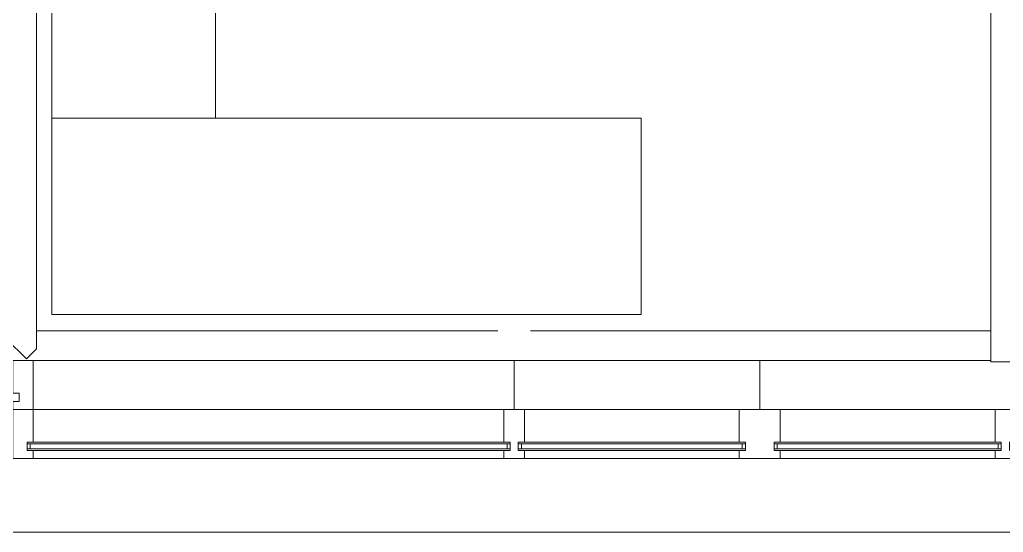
# Model space of a CAD drawing. Header units: inches. Extents: x 1 to 4637, y -664 to 702.
# Drawn here: x 2307.6 to 2427.8, y -663.6 to -601 of the extents above; entities that cross this region are included whole.
import ezdxf

# ---------------------------------------------------------------- set-up
doc = ezdxf.new("R2010")
doc.units = ezdxf.units.IN
doc.header["$MEASUREMENT"] = 0
for name, color, linetype, lineweight in [('B-BASE', 7, 'Continuous', 9), ('I-FURN', 30, 'Continuous', 9), ('I-WALL', 2, 'Continuous', 9), ('NABCA_dwg', 8, 'Continuous', 9), ('NB-WIND-EXT', 7, 'Continuous', 9), ('NB-WIND-MULL', 7, 'Continuous', 9), ('NB-WIND-SILL', 7, 'Continuous', 9)]:
    doc.layers.add(name, color=color, linetype=linetype, lineweight=lineweight)

# ---------------------------------------------------------------- blocks, each defined once
blk = doc.blocks.new('Desk - Group 3 - No Side Chairs-V19-New Construction - Tel_Data_Elec Plan')
at = {"layer": 'I-FURN'}
for p, q in [((0, 0), (0, -48)), ((20, -48), (20, 0)), ((72, -48), (0, -48)), ((0, -48), (0, -72)), ((0, -48), (20, -48)), ((72, -72), (72, -48)), ((0, -72), (72, -72))]:
    blk.add_line(p, q, dxfattribs=at)
blk = doc.blocks.new('NABCA_dwg_MA-2900-8th-120718_dwg-2391440-New Construction - Test Fit Plan-2421454-New Construction - Tel_Data_Elec Plan')
at = {"layer": 'B-BASE', "flags": 128}
blk.add_lwpolyline([(-5935.21, -3896.6), (-5935.21, -3904.1), (-8374.21, -3904.1), (-8374.21, -2881.08), (-8378.21, -2881.08), (-8378.21, -2538.1), (-5818.21, -2538.1), (-5818.21, -2548.1)], dxfattribs=at)
at = {"layer": 'NB-WIND-EXT'}
for p, q in [((-7033.7, -3893.3), (-7092.7, -3893.3)), ((-7092.32, -3893.3), (-7092.32, -3893.9)), ((-7033.7, -3893.1), (-7091.95, -3893.1)), ((-7034.08, -3893.3), (-7034.08, -3893.9)), ((-7004.95, -3893.1), (-7032.7, -3893.1)), ((-7004.95, -3893.3), (-7032.7, -3893.3)), ((-7032.32, -3893.3), (-7032.32, -3893.9)), ((-7005.33, -3893.3), (-7005.33, -3893.9)), ((-7001.45, -3893.1), (-6973.7, -3893.1)), ((-7001.45, -3893.3), (-6973.7, -3893.3)), ((-7001.07, -3893.3), (-7001.07, -3893.9)), ((-6974.08, -3893.3), (-6974.08, -3893.9)), ((-7033.7, -3893.9), (-7092.7, -3893.9)), ((-7033.7, -3894.1), (-7091.95, -3894.1)), ((-7004.95, -3893.9), (-7032.7, -3893.9)), ((-7004.95, -3894.1), (-7032.7, -3894.1)), ((-7001.45, -3893.9), (-6973.7, -3893.9)), ((-7001.45, -3894.1), (-6973.7, -3894.1))]:
    blk.add_line(p, q, dxfattribs=at)
at = {"layer": 'NB-WIND-MULL', "flags": 128}
for points in [[(-7094.45, -3889.1), (-7094.45, -3888.1), (-7093.7, -3888.1), (-7093.7, -3887.1), (-7094.45, -3887.1), (-7094.45, -3883.1), (-7091.95, -3883.1), (-7091.95, -3889.1)], [(-7091.95, -3895.1), (-7091.95, -3894.1), (-7092.7, -3894.1), (-7092.7, -3893.1), (-7091.95, -3893.1), (-7091.95, -3889.1), (-7094.45, -3889.1), (-7094.45, -3895.1)], [(-7032.7, -3893.1), (-7032.7, -3894.1), (-7031.95, -3894.1), (-7031.95, -3895.1), (-7034.45, -3895.1), (-7034.45, -3894.1), (-7033.7, -3894.1), (-7033.7, -3893.1), (-7034.45, -3893.1), (-7034.45, -3889.1), (-7031.95, -3889.1), (-7031.95, -3893.1)], [(-6973.7, -3893.1), (-6973.7, -3894.1), (-6974.45, -3894.1), (-6974.45, -3895.1), (-6971.95, -3895.1), (-6971.95, -3894.1), (-6972.7, -3894.1), (-6972.7, -3893.1), (-6971.95, -3893.1), (-6971.95, -3889.1), (-6974.45, -3889.1), (-6974.45, -3893.1)]]:
    blk.add_lwpolyline(points, close=True, dxfattribs=at)
blk.add_lwpolyline([(-7004.95, -3889.1), (-7005.7, -3889.1), (-7005.7, -3893.1), (-7004.95, -3893.1), (-7004.95, -3894.1), (-7005.7, -3894.1), (-7005.7, -3895.1), (-7000.7, -3895.1), (-7000.7, -3894.1), (-7001.45, -3894.1), (-7001.45, -3893.1), (-7000.7, -3893.1), (-7000.7, -3889.1), (-7001.45, -3889.1)], dxfattribs=at)
at = {"layer": 'NB-WIND-SILL'}
for p, q in [((-7035.19, -3879.48), (-7091.57, -3879.48)), ((-6974.96, -3879.48), (-7031.19, -3879.48)), ((-7134.33, -3883.1), (-6974.96, -3883.1)), ((-7033.2, -3889.1), (-7033.2, -3883.1)), ((-7034.45, -3889.1), (-7091.95, -3889.1)), ((-7005.7, -3889.1), (-7031.95, -3889.1)), ((-7004.95, -3889.1), (-7001.45, -3889.1)), ((-7000.7, -3889.1), (-6974.45, -3889.1)), ((-7034.45, -3895.1), (-7091.95, -3895.1)), ((-7005.7, -3895.1), (-7031.95, -3895.1)), ((-7000.7, -3895.1), (-6974.45, -3895.1))]:
    blk.add_line(p, q, dxfattribs=at)
at = {"layer": 'NB-WIND-SILL', "flags": 128}
blk.add_lwpolyline([(-7003.2, -3889.1), (-7003.2, -3885.1), (-7003.2, -3889.1), (-7003.2, -3883.1)], dxfattribs=at)
blk = doc.blocks.new('NABCA_dwg-2391440-New Construction - Tel_Data_Elec Plan')
blk.add_blockref('NABCA_dwg_MA-2900-8th-120718_dwg-2391440-New Construction - Test Fit Plan-2421454-New Construction - Tel_Data_Elec Plan', (10102.48, 3240.5))

msp = doc.modelspace()

# ---------------------------------------------------------------- linework, layer by layer
at = {"layer": 'I-WALL', "color": 250, "lineweight": 20}
for p, q in [((2309.67, -641.2), (2309.67, -494.73)), ((2426.29, -494.73), (2426.29, -642.79)), ((2305.98, -639.95), (2308.45, -642.42)), ((2308.45, -642.42), (2309.67, -641.2)), ((2426.29, -642.79), (2429.79, -642.79))]:
    msp.add_line(p, q, dxfattribs=at)

# ---------------------------------------------------------------- block references
at = {"layer": 'I-FURN'}
msp.add_blockref('Desk - Group 3 - No Side Chairs-V19-New Construction - Tel_Data_Elec Plan', (2311.56, -564.98), dxfattribs=at)
at = {"layer": 'NABCA_dwg', "color": 7}
msp.add_blockref('NABCA_dwg-2391440-New Construction - Tel_Data_Elec Plan', (-701.24, 0), dxfattribs=at)

doc.saveas('drawing.dxf')
